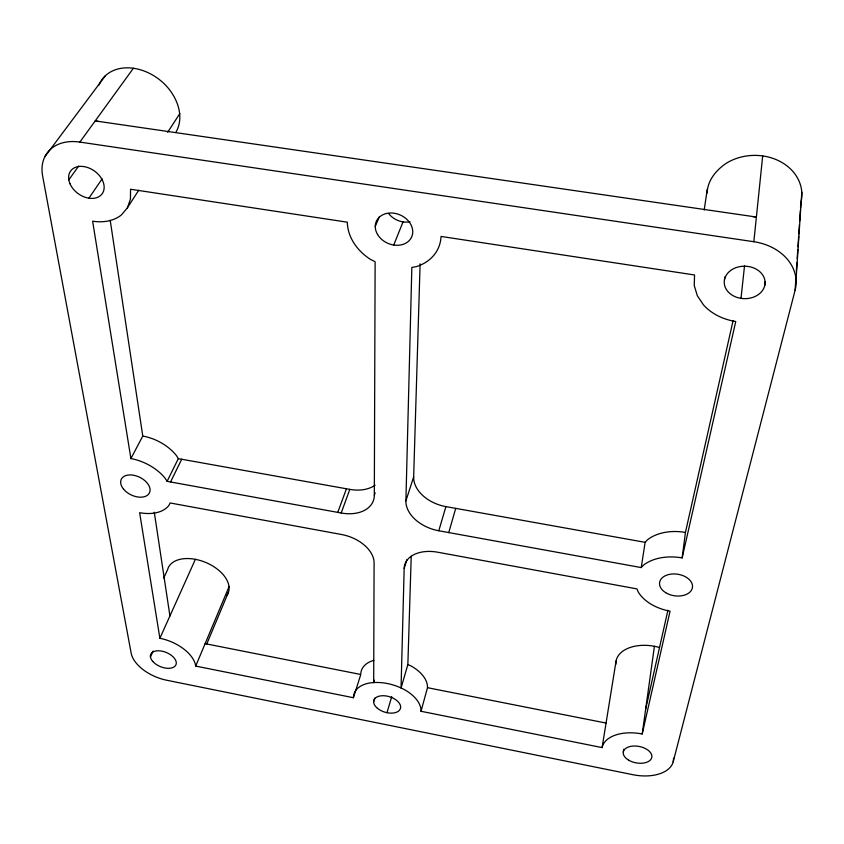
<?xml version="1.0" encoding="UTF-8"?>
<svg xmlns="http://www.w3.org/2000/svg" width="844" height="844" viewBox="0 0 844 844"><rect width="100%" height="100%" fill="white"/><g stroke="black" fill="none" stroke-linecap="round" stroke-linejoin="round"><path stroke-width="1.27" d="M374.325 495.228L375.126 261.735L370.558 259.446A48.319 38.645 23.8 0 1 347.327 222.194L130.556 189.246L130.44 199.195L127.349 207.898L121.536 214.809A48.667 34.878 35.8 0 1 92.618 221.191L130.904 458.587A39.109 24.539 25.7 0 1 165.192 478.316L167.112 481.344L341.187 513.004A34.646 23.326 20.2 0 0 374.325 495.228L375.147 492.854M405.901 500.893L411.84 267.453L416.493 266.588A48.319 38.645 23.8 0 0 441.043 236.436L694.559 274.975L694.243 285.483L697.302 295.674L703.485 304.906A51.094 40.607 1.4 0 0 735.757 321.501L682.142 557.916A41.514 27.261 8.5 0 0 643.455 565.174L641.229 567.579L438.796 530.76A34.984 23.811 16.7 0 1 405.901 500.893L413.655 476.923L420.112 263.834M406.903 559.635L404.171 568.445L401.037 688.092L407.863 664.523L411.218 556.27M707.156 193.012C707.451 180.416 716.419 169.771 726.536 163.092A47.602 39.605 -1.9 0 1 780.225 161.531A47.602 39.605 -1.9 0 1 800.893 202.581L800.545 207.793M98.938 85.138A45.502 34.361 38.2 0 1 164.591 84.147C176.797 96.248 185.047 116.05 175.974 132.223M133.384 68.269L79.864 142.077A48.667 34.878 35.8 0 0 42.611 175.879L131.158 653.14A34.171 19.169 22.2 0 0 166.648 680.222L632.979 774.718A36.271 20.878 10.6 0 0 673.185 761.858L795.101 290.252L796.092 275.133M796.346 271.357L796.936 262.452M797.19 258.549L797.791 249.434M797.97 246.838L798.656 236.425M798.825 233.82L799.426 224.704M799.69 220.801L800.376 210.388M796.04 279.607L801.8 192.189M764.727 285.641A20.435 16.236 1.4 0 0 737.92 267.042A20.435 16.236 1.4 0 0 731.315 294.609A20.435 16.236 1.4 0 0 764.727 285.641L765.065 281.885M795.101 290.252A51.094 40.607 1.4 0 0 753.84 241.722L762.691 155.929M741 298.365L744.524 265.881M673.185 761.858L673.639 758.112M724.511 279.522L724.838 276.906M682.142 557.916L685.423 532.448L733.046 320.762M374.441 680.222L373.681 682.68L374.092 562.853A33.011 21.206 19.3 0 0 341.62 534.526L170.119 502.961L168.979 505.334A39.109 24.539 25.7 0 1 139.629 512.688L159.885 638.286A34.171 19.169 22.2 0 1 195.702 666.085L353.436 697.724A34.794 20.172 16.9 0 1 370.263 682.891C382.079 681.34 394.106 684.146 404.561 689.706A34.794 20.172 16.9 0 1 421.029 711.281L602.099 747.594A36.271 20.878 10.6 0 1 642.21 733.985L654.416 646.293M623.315 751.846L623.705 749.25M704.202 209.987L707.293 189.172M641.229 567.579L645.132 542.333L647.337 539.917A40.828 27.303 8.2 0 1 685.423 532.448M602.099 747.594L616.088 660.936M645.671 709.129L667.92 610.223M642.21 733.985L670.062 611.183A41.514 27.261 8.5 0 1 638.138 591.834L636.988 588.901L437.719 552.219A33.349 21.606 16.3 0 0 404.171 568.445M421.029 711.281L427.486 687.691A34.298 20.298 16.8 0 0 411.334 666.116L407.863 664.523M448.755 532.575L455.718 508.373M386.995 712.705L391.7 696.711M438.796 530.76L445.906 506.611A34.414 23.843 16.6 0 1 413.655 476.923M373.618 701.775L374.736 698.083M353.436 697.724L360.789 674.483L205.124 643.655M341.187 513.004L349.806 489.383A34.087 23.368 20.3 0 0 375.116 485.184M337.779 512.382L346.441 488.781M393.737 245.024L403.042 221.888M195.702 666.085L229.019 586.749M206.748 644.014L228.534 592.003M375.253 226.435L379.346 216.771M150.432 657.012L153.112 651.062M159.885 638.286L195.386 559.319M163.736 577.992L167.618 569.637A32.505 19.591 22.6 0 1 206.506 562.779A32.505 19.591 22.6 0 1 226.804 595.431M170.551 481.966L181.713 459.241M167.112 481.344L178.327 458.64L176.459 455.612A38.497 24.613 25.9 0 0 142.773 436.063L110.205 220.295M130.904 458.587L142.773 436.063M127.349 207.898L138.701 190.269M167.639 132.297L179.835 113.571M88.905 198.203L102.124 178.844M68.828 179.856L78.671 166.004M44.816 156.784L105.31 75.823M79.864 142.077L753.84 241.722M178.327 458.64L349.806 489.383M445.906 506.611L645.132 542.333M427.486 687.691L606.055 723.055M154.273 512.192L169.929 615.941M615.877 664.26A34.404 21.237 9.9 0 1 659.481 647.496M752.774 216.623A50.091 40.354 0.6 0 1 756.393 217.045L95.203 120.914A47.749 34.752 36.4 0 1 98.674 121.547M410.047 221.761A18.948 15.382 24.1 0 1 388.662 213.616M360.831 673.406A34.298 20.298 16.8 0 1 373.829 660.314M70.01 183.781A19.465 13.947 35.7 0 0 100.552 195.534A19.465 13.947 35.7 0 0 88.62 167.861A19.465 13.947 35.7 0 0 70.01 183.781M152.775 661.443A13.662 7.67 22.2 0 0 175.151 666.011A13.662 7.67 22.2 0 0 162.059 651.178A13.662 7.67 22.2 0 0 152.775 661.443M628.759 760.233A14.506 8.345 10.6 0 0 651.758 757.553A14.506 8.345 10.6 0 0 632.135 746.159A14.506 8.345 10.6 0 0 628.759 760.233M123.509 489.077A15.646 9.812 25.7 0 0 148.85 493.846A15.646 9.812 25.7 0 0 133.721 475.267A15.646 9.812 25.7 0 0 123.509 489.077M665.673 592.667A16.606 10.898 8.5 0 0 692.333 588.068A16.606 10.898 8.5 0 0 670.083 574.258A16.606 10.898 8.5 0 0 665.673 592.667M377.426 708.306A13.915 8.071 16.9 0 0 400.14 709.234A13.915 8.071 16.9 0 0 383.841 695.73A13.915 8.071 16.9 0 0 377.426 708.306M377.563 234.484A19.328 15.456 23.8 0 0 410.026 239.664A19.328 15.456 23.8 0 0 394.401 213.268A19.328 15.456 23.8 0 0 377.563 234.484"/></g></svg>
